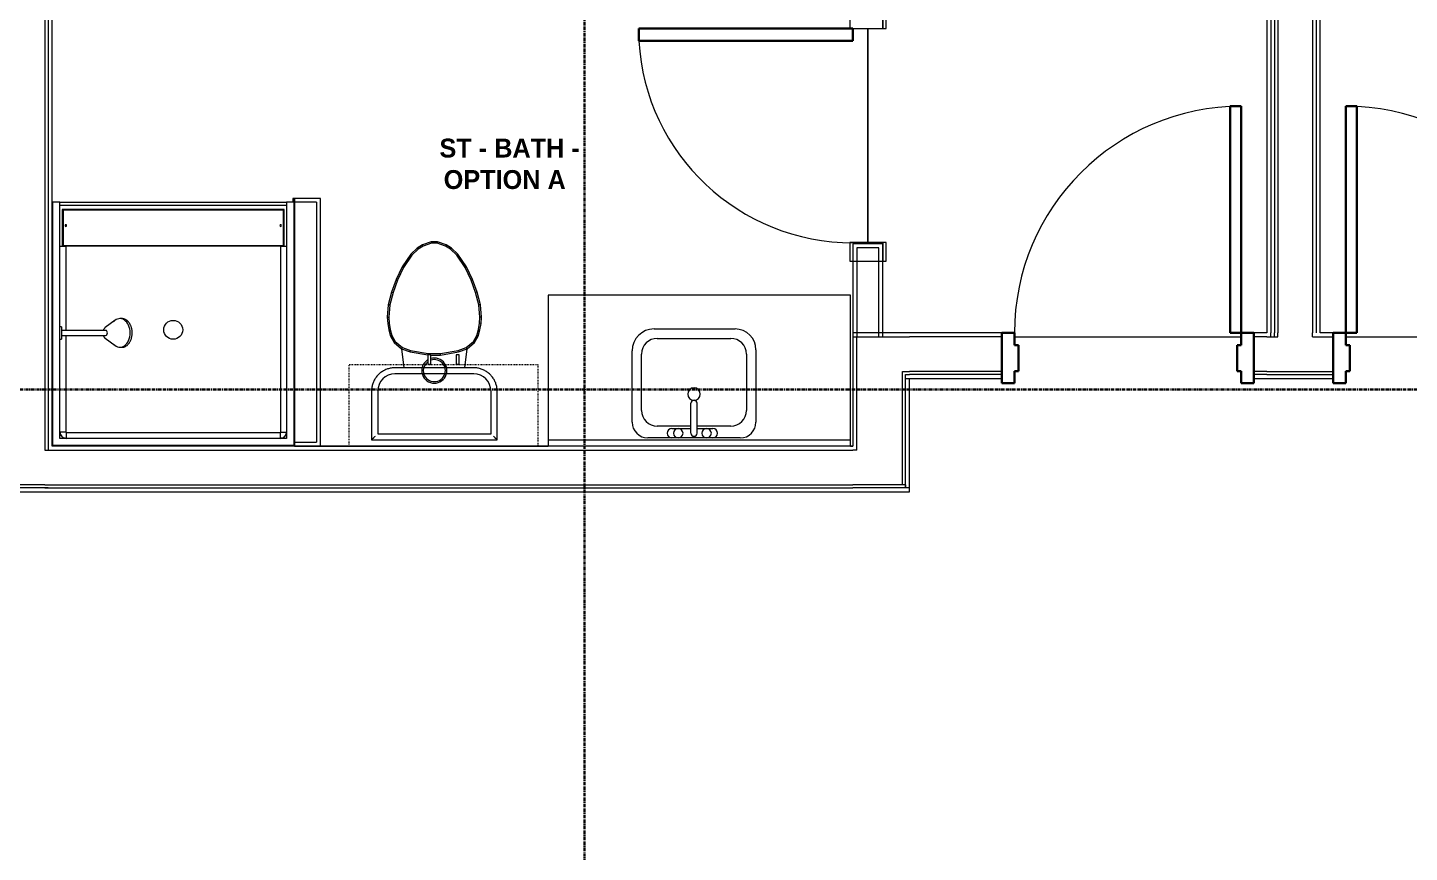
# Model space of a CAD drawing. Header units: inches. Extents: x -4093 to -1777, y 9773 to 12264.
# Drawn here: x -2915.8 to -2696.3, y 10393.6 to 10524.7 of the extents above; entities that cross this region are included whole.
import ezdxf

# ---------------------------------------------------------------- set-up
doc = ezdxf.new("R2010")
doc.units = ezdxf.units.IN
doc.header["$MEASUREMENT"] = 0
doc.linetypes.add('Dash', pattern=[0.25, 0.125, -0.125])
doc.linetypes.add('Grid Line 1_2_', pattern=[0.875, 0.5, -0.125, 0.125, -0.125])
for name, color, linetype, lineweight in [('0-1', 7, 'Continuous', 5), ('0-2', 7, 'Continuous', 9), ('A-AREA-IDEN', 2, 'Continuous', 9), ('A-DOOR-1', 7, 'Continuous', 9), ('A-DOOR-2', 10, 'Continuous', 30), ('A-DOOR-FRAM-1', 10, 'Continuous', 30), ('A-FLOR-1', 7, 'Continuous', 9), ('A-WALL-1', 7, 'Continuous', 9), ('A-WALL-2', 250, 'Continuous', 18), ('I-WALL-1', 7, 'Continuous', 9), ('P-SANR-FIXT-1', 7, 'Continuous', 9), ('Q-CASE-1', 7, 'Continuous', 9), ('Q-CASE-2', 7, 'Dash', 9), ('S-GRID-1', 1, 'Grid Line 1_2_', 30)]:
    doc.layers.add(name, color=color, linetype=linetype, lineweight=lineweight)
doc.styles.add('Century Gothic_B', font='GOTHICB.TTF', dxfattribs={"height": 3})

# ---------------------------------------------------------------- blocks, each defined once
blk = doc.blocks.new('M_Sink Vanity-Square - 500 x 440mm-1372835-BACKGROUND - 1ST FLOOR')
at = {"layer": 'P-SANR-FIXT-1'}
for p, q in [((-5.72, 10.23), (7.14, 10.23)), ((-9.22, -4.59), (-9.22, 6.73)), ((-5.22, 8.73), (6.46, 8.73)), ((10.46, 6.91), (10.46, -4.59)), ((-7.72, -2.72), (-7.72, 6.23)), ((8.96, 6.23), (8.96, -2.72)), ((0.12, -6.33), (0.12, -1.59)), ((1.12, -6.33), (1.12, -1.59)), ((0.12, -5.22), (-5.22, -5.22)), ((-2.88, -5.59), (0.12, -5.59)), ((6.46, -5.22), (1.12, -5.22)), ((1.12, -5.59), (3.62, -5.59)), ((7.96, -7.09), (-6.72, -7.09)), ((3.62, -7.09), (-2.88, -7.09))]:
    blk.add_line(p, q, dxfattribs=at)
for centre, radius, start, end in [((-5.72, 6.73), 3.5, 90, 180), ((7.14, 6.91), 3.32, 360, 90), ((-5.22, 6.23), 2.5, 90, 180), ((6.46, 6.23), 2.5, 360, 90), ((0.62, -0.13), 1, 360, 180), ((0.62, -0.13), 1, 180, 0), ((0.62, -1.59), 0.5, 360, 180), ((-5.22, -2.72), 2.5, 180, 270), ((6.46, -2.72), 2.5, 270, 360), ((-6.72, -4.59), 2.5, 180, 270), ((-2.88, -6.34), 0.75, 90, 270), ((-1.88, -6.34), 0.75, 360, 180), ((-1.88, -6.34), 0.75, 180, 0), ((0.62, -6.33), 0.5, 180, 0), ((2.62, -6.34), 0.75, 0, 180), ((2.62, -6.34), 0.75, 180, 0), ((3.62, -6.34), 0.75, 270, 90), ((7.96, -4.59), 2.5, 270, 0)]:
    blk.add_arc(centre, radius, start, end, dxfattribs=at)
blk = doc.blocks.new('Toilet-Domestic-3D - Toilet-Domestic-3D-1352612-BACKGROUND - 1ST FLOOR')
at = {"layer": 'P-SANR-FIXT-1'}
for p, q in [((-9.98, 19.48), (-9.98, 11.75)), ((9.98, 19.48), (-9.98, 19.48)), ((-9.86, 19.36), (-9.98, 19.48)), ((9, 18.5), (-9, 18.5)), ((-9, 18.5), (-9, 11.75)), ((-9, 18.5), (-9, 11.75)), ((9, 18.5), (-9, 18.5)), ((9, 11.75), (9, 18.5)), ((9, 11.75), (9, 18.5)), ((9.98, 19.48), (9.86, 19.36)), ((9.98, 11.75), (9.98, 19.48)), ((-6.25, 9), (6.25, 9)), ((-6.25, 9), (6.25, 9)), ((-6.25, 8.02), (6.25, 8.02)), ((-4.86, 8.02), (-5.21, 5)), ((5.21, 5), (4.86, 8.02)), ((-5.21, 5), (-6.4, 4)), ((-5.08, 4.78), (-6.21, 3.84)), ((-3.84, 5.5), (-5.21, 5)), ((-5.21, 5), (-5.08, 4.78)), ((-3.77, 5.26), (-5.08, 4.78)), ((-1, 6), (-3.84, 5.5)), ((-3.84, 5.5), (-3.77, 5.26)), ((-0.98, 5.75), (-3.77, 5.26)), ((-1, 6), (-0.98, 5.75)), ((0.56, 6), (-1, 6)), ((0.98, 5.75), (-0.98, 5.75)), ((1, 5.98), (0.98, 5.75)), ((3.77, 5.26), (0.98, 5.75)), ((3.84, 5.5), (1.05, 5.99)), ((3.84, 5.5), (3.77, 5.26)), ((5.08, 4.78), (3.77, 5.26)), ((5.21, 5), (3.84, 5.5)), ((5.21, 5), (5.08, 4.78)), ((6.21, 3.84), (5.08, 4.78)), ((6.4, 4), (5.21, 5)), ((-6.97, 3), (-7.24, 2)), ((-6.73, 2.9), (-6.99, 1.95)), ((-6.4, 4), (-6.97, 3)), ((-6.97, 3), (-6.73, 2.9)), ((-6.21, 3.84), (-6.73, 2.9)), ((-6.21, 3.84), (-6.4, 4)), ((6.4, 4), (6.21, 3.84)), ((6.73, 2.9), (6.21, 3.84)), ((6.97, 3), (6.4, 4)), ((6.97, 3), (6.73, 2.9)), ((6.99, 1.95), (6.73, 2.9)), ((7.24, 2), (6.97, 3)), ((-7.41, 1), (-7.5, 0)), ((-7.24, 2), (-7.41, 1)), ((-7.41, 1), (-7.16, 0.96)), ((-7.16, 0.96), (-7.25, 0)), ((-7.24, 2), (-6.99, 1.95)), ((-6.99, 1.95), (-7.16, 0.96)), ((7.24, 2), (6.99, 1.95)), ((7.16, 0.96), (6.99, 1.95)), ((7.41, 1), (7.16, 0.96)), ((7.25, 0), (7.16, 0.96)), ((7.41, 1), (7.24, 2)), ((7.5, 0), (7.25, 0)), ((7.5, 0), (7.41, 1)), ((-7.5, 0), (-7.25, 0)), ((-7.5, 0), (-7.33, -1.99)), ((-7.33, -1.99), (-7.08, -1.95)), ((-7.33, -1.99), (-6.79, -4)), ((-7.25, 0), (-7.08, -1.95)), ((-7.08, -1.95), (-6.55, -3.92)), ((6.55, -3.92), (7.08, -1.95)), ((6.79, -4), (7.33, -1.99)), ((7.08, -1.95), (7.25, 0)), ((7.33, -1.99), (7.08, -1.95)), ((7.33, -1.99), (7.5, 0)), ((-6.79, -4), (-6.55, -3.92)), ((-6.79, -4), (-6.06, -6)), ((-6.55, -3.92), (-5.83, -5.9)), ((5.83, -5.9), (6.55, -3.92)), ((6.06, -6), (6.79, -4)), ((6.79, -4), (6.55, -3.92)), ((-6.06, -6), (-5.83, -5.9)), ((-6.06, -6), (-5.13, -8)), ((-5.83, -5.9), (-4.91, -7.88)), ((4.91, -7.88), (5.83, -5.9)), ((5.13, -8), (6.06, -6)), ((6.06, -6), (5.83, -5.9)), ((-5.13, -8), (-4.91, -7.88)), ((-5.13, -8), (-3.74, -10)), ((-4.91, -7.88), (-3.55, -9.84)), ((3.55, -9.84), (4.91, -7.88)), ((3.74, -10), (5.13, -8)), ((5.13, -8), (4.91, -7.88)), ((-3.74, -10), (-3.55, -9.84)), ((-3.74, -10), (-2.74, -11)), ((-3.55, -9.84), (-2.59, -10.8)), ((-2.74, -11), (-2.59, -10.8)), ((-2.59, -10.8), (-1.77, -11.27)), ((1.77, -11.27), (2.59, -10.8)), ((2.59, -10.8), (3.55, -9.84)), ((2.74, -11), (2.59, -10.8)), ((2.74, -11), (3.74, -10)), ((3.74, -10), (3.55, -9.84)), ((-2.74, -11), (-1.87, -11.5)), ((-1.87, -11.5), (-1.77, -11.27)), ((-1.87, -11.5), (-0.5, -12)), ((-1.77, -11.27), (-0.46, -11.75)), ((-0.5, -12), (-0.46, -11.75)), ((-0.5, -12), (0.5, -12)), ((-0.46, -11.75), (0.46, -11.75)), ((0.46, -11.75), (1.77, -11.27)), ((0.5, -12), (0.46, -11.75)), ((0.5, -12), (1.87, -11.5)), ((1.87, -11.5), (1.77, -11.27)), ((1.87, -11.5), (2.74, -11))]:
    blk.add_line(p, q, dxfattribs=at)
at = {"layer": 'P-SANR-FIXT-1', "flags": 128}
for points in [[(-9.98, 11.75), (-9.97, 11.6), (-9.97, 11.45), (-9.95, 11.3), (-9.93, 11.16), (-9.9, 11.01), (-9.87, 10.86), (-9.83, 10.72), (-9.79, 10.58), (-9.74, 10.44), (-9.68, 10.3), (-9.62, 10.16), (-9.56, 10.03), (-9.48, 9.9), (-9.41, 9.77), (-9.33, 9.65), (-9.24, 9.52), (-9.15, 9.41), (-9.05, 9.29), (-8.95, 9.18), (-8.85, 9.08), (-8.74, 8.97), (-8.62, 8.88), (-8.51, 8.78), (-8.39, 8.7), (-8.26, 8.61), (-8.14, 8.54), (-8.01, 8.46), (-7.87, 8.4), (-7.74, 8.33), (-7.6, 8.28), (-7.46, 8.22), (-7.32, 8.18), (-7.17, 8.14), (-7.03, 8.11), (-6.88, 8.08), (-6.74, 8.05), (-6.59, 8.04), (-6.44, 8.03), (-6.29, 8.02), (-6.25, 8.02)], [(6.25, 8.02), (6.4, 8.03), (6.55, 8.03), (6.7, 8.05), (6.84, 8.07), (6.99, 8.1), (7.14, 8.13), (7.28, 8.17), (7.42, 8.21), (7.56, 8.26), (7.7, 8.32), (7.84, 8.38), (7.97, 8.44), (8.1, 8.52), (8.23, 8.59), (8.35, 8.67), (8.48, 8.76), (8.59, 8.85), (8.71, 8.95), (8.82, 9.05), (8.92, 9.15), (9.03, 9.26), (9.12, 9.38), (9.22, 9.49), (9.3, 9.61), (9.39, 9.74), (9.46, 9.86), (9.54, 9.99), (9.6, 10.13), (9.67, 10.26), (9.72, 10.4), (9.78, 10.54), (9.82, 10.68), (9.86, 10.83), (9.89, 10.97), (9.92, 11.12), (9.95, 11.26), (9.96, 11.41), (9.97, 11.56), (9.98, 11.71), (9.98, 11.75)]]:
    blk.add_lwpolyline(points, dxfattribs=at)
at = {"layer": 'P-SANR-FIXT-1'}
for centre, radius, start, end in [((-6.25, 11.75), 2.75, 180, 270), ((-6.25, 11.75), 2.75, 180, 270), ((6.25, 11.75), 2.75, 270, 360), ((6.25, 11.75), 2.75, 270, 360), ((0, 8.48), 2, 360, 286.863), ((0, 8.48), 1.75, 360, 289.017), ((0, 8.48), 2, 302.0714, 360), ((0, 8.48), 1.75, 308.7554, 360)]:
    blk.add_arc(centre, radius, start, end, dxfattribs=at)
for points in [[(-9.98, 19.48), (-9.98, 19.48), (-9.98, 19.48), (-9.98, 19.48)], [(9.98, 19.48), (9.98, 19.48), (9.98, 19.48), (9.98, 19.48)]]:
    blk.add_open_spline(points, degree=3, dxfattribs=at)
for points, knots in [([(-9.37, 18.87), (-9.41, 18.91), (-9.47, 18.97), (-9.55, 19.05), (-9.6, 19.1), (-9.66, 19.16), (-9.71, 19.21), (-9.75, 19.25), (-9.78, 19.28), (-9.8, 19.3), (-9.82, 19.32), (-9.85, 19.35), (-9.86, 19.36), (-9.86, 19.36)], [0, 0, 0, 0, 0.166667, 0.25, 0.333333, 0.416667, 0.5, 0.583333, 0.666667, 0.708333, 0.75, 0.833333, 1, 1, 1, 1]), ([(9.86, 19.36), (9.86, 19.36), (9.85, 19.35), (9.82, 19.32), (9.8, 19.3), (9.78, 19.28), (9.75, 19.25), (9.71, 19.21), (9.66, 19.16), (9.6, 19.1), (9.55, 19.05), (9.47, 18.97), (9.41, 18.91), (9.37, 18.87)], [-1, -1, -1, -1, -0.833333, -0.75, -0.708333, -0.666667, -0.583333, -0.5, -0.416667, -0.333333, -0.25, -0.166667, 0, 0, 0, 0])]:
    blk.add_open_spline(points, degree=3, knots=knots, dxfattribs=at)
blk = doc.blocks.new('Bath Vanity - Bath Vanity 48_-3150017-BACKGROUND - 1ST FLOOR')
at = {"layer": 'Q-CASE-1'}
for p, q in [((24.74, 24), (-23.26, 24)), ((-23.26, 24), (-23.26, 1)), ((24.74, 1), (24.74, 24))]:
    blk.add_line(p, q, dxfattribs=at)
blk = doc.blocks.new('BATHROOM MIRROR - BATHROOM MIRROR 48_-3123886-BACKGROUND - 1ST FLOOR')
at = {"layer": 'Q-CASE-1'}
for p, q in [((-23.26, -23), (24.74, -23)), ((-23.26, -23), (-23.26, -24)), ((24.74, -24), (-23.26, -24)), ((24.74, -24), (24.74, -23))]:
    blk.add_line(p, q, dxfattribs=at)
blk = doc.blocks.new('300 Series Wall Hung Cabinet_326 - 30_-2909953-BACKGROUND - 1ST FLOOR')
at = {"layer": 'Q-CASE-1'}
for p, q in [((-2.01, 14.69), (-2.5, 14.69)), ((-2.5, 14.69), (-2.5, 13.19)), ((-2.01, 13.19), (-2.5, 13.19)), ((-2.01, 13.19), (-2.01, 14.69)), ((2.49, 14.69), (2, 14.69)), ((2, 14.69), (2, 13.19)), ((2.49, 13.19), (2, 13.19)), ((2.49, 13.19), (2.49, 14.69))]:
    blk.add_line(p, q, dxfattribs=at)
at = {"layer": 'Q-CASE-2'}
for p, q in [((-15, 0.19), (-15, 13.19)), ((-15, 13.19), (15, 13.19)), ((15, 13.19), (15, 0.19)), ((15, 0.19), (-15, 0.19))]:
    blk.add_line(p, q, dxfattribs=at)
blk = doc.blocks.new('SWING - SINGLE - FLUSH - SWING - FLUSH - 2-10 x 6-8 - PRIVACY-4346067-BACKGROUND - 1ST FLOOR')
at = {"layer": 'A-DOOR-1'}
for p, q in [((-17, 2.87), (-20, 2.87)), ((-20, 2.87), (-20, -2.38)), ((-17, -2.38), (-17, 2.87)), ((20, 2.87), (17, 2.87)), ((17, 2.87), (17, -2.38)), ((20, -2.38), (20, 2.87)), ((-20, -2.38), (-17, -2.38)), ((-17, -2.38), (-20, -2.38)), ((-20, -2.38), (-20, -2.88)), ((-20, -2.88), (-17, -2.88)), ((-17, -2.88), (-17, -2.38)), ((17, -2.38), (20, -2.38)), ((20, -2.38), (17, -2.38)), ((17, -2.38), (17, -2.88)), ((17, -2.88), (20, -2.88)), ((20, -2.88), (20, -2.38))]:
    blk.add_line(p, q, dxfattribs=at)
blk.add_arc((17, 2.37), 34.07, 93.3657, 180, dxfattribs=at)
at = {"layer": 'A-DOOR-2'}
for p, q in [((15, 2.37), (15, 36.38)), ((17, 36.38), (15, 36.38)), ((17, 2.37), (17, 36.38)), ((17, 2.37), (15, 2.37))]:
    blk.add_line(p, q, dxfattribs=at)
blk = doc.blocks.new('The Shower - The Shower-4050272-BACKGROUND - 1ST FLOOR')
at = {"layer": 'P-SANR-FIXT-1'}
for p, q in [((0, -0.5), (38.5, -0.5)), ((0, -39.25), (0, -0.5)), ((0.12, -39.25), (0.12, -0.63)), ((0.12, -0.63), (38.38, -0.63)), ((1.25, -39.25), (1.25, -1.75)), ((1.25, -1.75), (37.25, -1.75)), ((1.58, -2.01), (1.51, -2.08)), ((1.73, -1.9), (1.7, -1.92)), ((2.01, -1.78), (1.93, -1.8)), ((2.25, -1.77), (2.25, -1.75)), ((36.25, -1.77), (2.25, -1.77)), ((36.25, -1.77), (36.25, -1.75)), ((36.57, -1.8), (36.49, -1.78)), ((36.8, -1.92), (36.77, -1.9)), ((36.99, -2.08), (36.92, -2.01)), ((37.25, -1.75), (37.25, -17.52)), ((38.38, -0.63), (38.38, -39.25)), ((38.5, -0.5), (38.5, -39.25)), ((1.3, -2.43), (1.28, -2.51)), ((1.38, -2.26), (1.37, -2.28)), ((1.42, -2.2), (1.4, -2.23)), ((2.2, -32.27), (2.2, -2.75)), ((36.25, -2.7), (2.25, -2.7)), ((36.3, -18.11), (36.3, -2.75)), ((37.1, -2.23), (37.08, -2.2)), ((37.13, -2.28), (37.12, -2.26)), ((37.22, -2.51), (37.2, -2.43)), ((36.3, -32.27), (36.3, -18.89)), ((37.25, -19.48), (37.25, -39.25)), ((1.62, -32.27), (1.62, -38.13)), ((36.75, -32.38), (1.75, -32.38)), ((1.75, -32.38), (1.75, -38)), ((2.2, -32.27), (36.3, -32.27)), ((36.75, -38), (36.75, -32.38)), ((36.88, -38.13), (36.88, -32.27)), ((0.12, -39.25), (0, -39.25)), ((0.12, -39.25), (1.25, -39.25)), ((1.25, -38.75), (37.25, -38.75)), ((1.25, -39.25), (1.25, -38.75)), ((37.25, -39.25), (1.25, -39.25)), ((1.62, -38.13), (36.88, -38.13)), ((1.75, -38), (36.75, -38)), ((37.25, -38.75), (37.25, -39.25)), ((37.25, -39.25), (38.38, -39.25)), ((38.5, -39.25), (38.38, -39.25))]:
    blk.add_line(p, q, dxfattribs=at)
blk.add_circle((19.25, -19), 1.5, dxfattribs=at)
for centre, radius, start, end in [((2.25, -2.75), 1, 90, 180), ((36.25, -2.75), 1, 0, 90), ((2.2, -35.56), 0.125, 0, 180), ((2.2, -35.56), 0.125, 180, 0), ((36.3, -35.56), 0.125, 0, 180), ((36.3, -35.56), 0.125, 180, 0)]:
    blk.add_arc(centre, radius, start, end, dxfattribs=at)
for centre, start_param, end_param in [((2.2, -32.28), 1.570796, 3.141593), ((36.3, -32.28), 0, 1.570796)]:
    blk.add_ellipse(centre, major_axis=(0.95, 0), ratio=0.019505, start_param=start_param, end_param=end_param, dxfattribs=at)
for points, knots in [([(2.25, -1.77), (2.18, -1.77), (2.05, -1.78), (1.8, -1.86), (1.52, -2.04), (1.34, -2.32), (1.26, -2.57), (1.25, -2.7), (1.25, -2.77)], [0, 0, 0, 0, 0.125, 0.25, 0.5, 0.75, 0.875, 1, 1, 1, 1]), ([(1.38, -2.25), (1.41, -2.21), (1.47, -2.12), (1.54, -2.04), (1.59, -2)], [-0.6665731, -0.6665731, -0.6665731, -0.6665731, -0.5714286, -0.4611793, -0.4611793, -0.4611793, -0.4611793]), ([(1.75, -1.88), (1.77, -1.87), (1.86, -1.82), (2.03, -1.77), (2.17, -1.75), (2.25, -1.75)], [-0.3333068, -0.3333068, -0.3333068, -0.3333068, -0.2857143, -0.1428571, 0, 0, 0, 0]), ([(36.25, -1.75), (36.31, -1.75), (36.42, -1.76), (36.59, -1.8), (36.7, -1.85), (36.75, -1.88)], [-1, -1, -1, -1, -0.8928571, -0.7857143, -0.6666667, -0.6666667, -0.6666667, -0.6666667]), ([(37.25, -2.77), (37.25, -2.7), (37.24, -2.57), (37.16, -2.32), (36.98, -2.04), (36.7, -1.86), (36.45, -1.78), (36.32, -1.77), (36.25, -1.77)], [0, 0, 0, 0, 0.125, 0.25, 0.5, 0.75, 0.875, 1, 1, 1, 1]), ([(36.75, -1.88), (36.79, -1.91), (36.89, -1.97), (36.97, -2.05), (37.01, -2.1)], [-0.6665731, -0.6665731, -0.6665731, -0.6665731, -0.5714286, -0.4475924, -0.4475924, -0.4475924, -0.4475924]), ([(2.25, -2.7), (2.24, -2.7), (2.24, -2.7), (2.23, -2.7), (2.22, -2.71), (2.22, -2.71), (2.21, -2.72), (2.21, -2.73), (2.2, -2.74), (2.2, -2.74), (2.2, -2.75), (2.2, -2.75)], [-1, -1, -1, -1, -0.833333, -0.75, -0.666667, -0.583333, -0.416667, -0.333333, -0.208333, -0.083333, 0, 0, 0, 0]), ([(36.3, -2.75), (36.3, -2.74), (36.3, -2.74), (36.3, -2.73), (36.29, -2.72), (36.29, -2.72), (36.28, -2.71), (36.27, -2.71), (36.26, -2.7), (36.26, -2.7), (36.25, -2.7), (36.25, -2.7)], [-1, -1, -1, -1, -0.833333, -0.75, -0.666667, -0.583333, -0.416667, -0.333333, -0.208333, -0.083333, 0, 0, 0, 0]), ([(37.12, -2.25), (37.13, -2.27), (37.16, -2.33), (37.18, -2.38), (37.19, -2.42)], [-0.3333068, -0.3333068, -0.3333068, -0.3333068, -0.2857143, -0.2174647, -0.2174647, -0.2174647, -0.2174647])]:
    blk.add_open_spline(points, degree=3, knots=knots, dxfattribs=at)
for points in [[(1.63, -1.97), (1.67, -1.94), (1.71, -1.91), (1.75, -1.88)], [(2.25, -2.7), (2.25, -2.62), (2.25, -2.45), (2.25, -2.22), (2.25, -2.03), (2.25, -1.88), (2.25, -1.82), (2.25, -1.8)], [(36.25, -2.7), (36.25, -2.62), (36.25, -2.45), (36.25, -2.22), (36.25, -2.03), (36.25, -1.88), (36.25, -1.82), (36.25, -1.8)], [(37.04, -2.14), (37.07, -2.18), (37.09, -2.21), (37.12, -2.25)], [(1.25, -2.75), (1.25, -2.74), (1.25, -2.72), (1.25, -2.71)], [(2.2, -2.75), (2.12, -2.75), (1.95, -2.75), (1.72, -2.75), (1.52, -2.76), (1.37, -2.76), (1.27, -2.76), (1.25, -2.77), (1.25, -2.77)], [(1.35, -2.32), (1.36, -2.3), (1.37, -2.27), (1.38, -2.25)], [(36.3, -2.75), (36.38, -2.75), (36.55, -2.75), (36.78, -2.75), (36.98, -2.76), (37.13, -2.76), (37.23, -2.76), (37.25, -2.77), (37.25, -2.77)], [(37.25, -2.67), (37.25, -2.7), (37.25, -2.72), (37.25, -2.75)]]:
    blk.add_open_spline(points, degree=3, dxfattribs=at)
blk = doc.blocks.new('Shower Head - Shower Head-3260035-BACKGROUND - 1ST FLOOR')
at = {"layer": 'P-SANR-FIXT-1'}
for p, q in [((-2.28, 9.81), (-2.28, 9.54)), ((-2.02, 8.78), (-0.84, 7.19)), ((0.84, 7.19), (2.02, 8.78)), ((2.28, 9.54), (2.28, 9.81)), ((-0.39, 7.27), (-0.39, 6.01)), ((0.39, 6.01), (0.39, 7.27)), ((-0.98, 0.26), (-0.98, 0)), ((-0.98, 0.26), (0.98, 0.26)), ((-0.39, 1), (-0.39, 0.26)), ((0.39, 0.26), (0.39, 1)), ((0.98, 0), (0.98, 0.26)), ((0.98, 0), (-0.98, 0))]:
    blk.add_line(p, q, dxfattribs=at)
at = {"layer": 'P-SANR-FIXT-1', "flags": 128}
for points in [[(0, 11.49), (-0.09, 11.49), (-0.18, 11.48), (-0.27, 11.48), (-0.35, 11.47), (-0.44, 11.46), (-0.53, 11.44), (-0.62, 11.43), (-0.7, 11.41), (-0.79, 11.39), (-0.87, 11.36), (-0.95, 11.34), (-1.03, 11.31), (-1.11, 11.28), (-1.19, 11.25), (-1.26, 11.21), (-1.34, 11.17), (-1.41, 11.13), (-1.48, 11.09), (-1.55, 11.05), (-1.61, 11), (-1.68, 10.95), (-1.74, 10.9), (-1.8, 10.85), (-1.85, 10.8), (-1.9, 10.74), (-1.95, 10.69), (-2, 10.63), (-2.04, 10.57), (-2.08, 10.51), (-2.12, 10.44), (-2.15, 10.38), (-2.18, 10.31), (-2.21, 10.25), (-2.23, 10.18), (-2.25, 10.11), (-2.26, 10.04), (-2.27, 9.97), (-2.28, 9.9), (-2.28, 9.83), (-2.28, 9.81)], [(2.28, 9.81), (2.28, 9.88), (2.28, 9.95), (2.27, 10.02), (2.25, 10.09), (2.24, 10.16), (2.21, 10.23), (2.19, 10.3), (2.16, 10.36), (2.13, 10.43), (2.09, 10.49), (2.05, 10.55), (2.01, 10.61), (1.97, 10.67), (1.92, 10.73), (1.86, 10.79), (1.81, 10.84), (1.75, 10.89), (1.69, 10.94), (1.63, 10.99), (1.57, 11.04), (1.5, 11.08), (1.43, 11.12), (1.36, 11.16), (1.28, 11.2), (1.21, 11.24), (1.13, 11.27), (1.05, 11.3), (0.97, 11.33), (0.89, 11.36), (0.81, 11.38), (0.72, 11.4), (0.64, 11.42), (0.55, 11.44), (0.47, 11.45), (0.38, 11.46), (0.29, 11.47), (0.2, 11.48), (0.11, 11.49), (0.02, 11.49), (0, 11.49)], [(-0.84, 7.19), (-0.81, 7.16), (-0.79, 7.13), (-0.76, 7.1), (-0.73, 7.08), (-0.7, 7.05), (-0.68, 7.03), (-0.65, 7.01), (-0.62, 6.98), (-0.59, 6.97), (-0.56, 6.95), (-0.53, 6.93), (-0.49, 6.91), (-0.46, 6.9), (-0.43, 6.89), (-0.4, 6.87)], [(0.39, 6.87), (0.43, 6.88), (0.46, 6.9), (0.49, 6.91), (0.52, 6.93), (0.55, 6.94), (0.58, 6.96), (0.61, 6.98), (0.64, 7), (0.67, 7.03), (0.7, 7.05), (0.73, 7.07), (0.76, 7.1), (0.78, 7.13), (0.81, 7.16), (0.83, 7.19), (0.84, 7.19)], [(-0.39, 6.01), (-0.39, 5.81), (-0.39, 5.6), (-0.39, 5.38), (-0.39, 5.15), (-0.39, 4.92), (-0.39, 4.68), (-0.39, 4.43), (-0.39, 4.18), (-0.39, 3.93), (-0.39, 3.67), (-0.39, 3.4), (-0.39, 3.13), (-0.39, 2.86), (-0.39, 2.59), (-0.39, 2.31), (-0.39, 2.03), (-0.39, 1.75), (-0.39, 1.46), (-0.39, 1.18), (-0.39, 1)], [(0.39, 1), (0.39, 1.29), (0.39, 1.57), (0.39, 1.85), (0.39, 2.13), (0.39, 2.41), (0.39, 2.69), (0.39, 2.96), (0.39, 3.23), (0.39, 3.5), (0.39, 3.76), (0.39, 4.02), (0.39, 4.27), (0.39, 4.52), (0.39, 4.77), (0.39, 5), (0.39, 5.23), (0.39, 5.46), (0.39, 5.67), (0.39, 5.88), (0.39, 6.01)]]:
    blk.add_lwpolyline(points, dxfattribs=at)
at = {"layer": 'P-SANR-FIXT-1'}
for centre, major_axis, start_param, end_param in [((0, 9.54), (-2.28, 0), 4.712389, 6.956384), ((0, 9.54), (2.28, 0), 5.609987, 7.853982), ((0, 7.27), (-0.394, 0), 4.712389, 6.283185), ((0, 7.27), (0.394, 0), 0, 1.570796)]:
    blk.add_ellipse(centre, major_axis=major_axis, ratio=0.707107, start_param=start_param, end_param=end_param, dxfattribs=at)
blk = doc.blocks.new('CTR - 1st Phase - Unit Layouts_rvt-1-BACKGROUND - 1ST FLOOR')
at = {"layer": 'A-FLOR-1'}
for p, q in [((-2782.32, 10524.54), (-2782.32, 10490.54)), ((-2782.32, 10490.54), (-2782.32, 10524.54)), ((-2759.04, 10475.54), (-2723.04, 10475.54)), ((-2706.41, 10475.54), (-2670.41, 10475.54)), ((-2869.26, 10458.17), (-2833.07, 10458.17)), ((-2785.07, 10458.17), (-2784.7, 10458.17))]:
    blk.add_line(p, q, dxfattribs=at)
at = {"layer": 'A-WALL-1'}
for p, q in [((-2873.39, 10497.54), (-2873.64, 10497.54)), ((-2873.64, 10497.54), (-2873.64, 10496.91)), ((-2869.89, 10497.54), (-2873.39, 10497.54)), ((-2869.26, 10497.54), (-2869.89, 10497.54)), ((-2869.26, 10458.16), (-2869.26, 10497.54)), ((-2779.95, 10490.29), (-2784.7, 10490.29)), ((-2784.7, 10490.29), (-2784.7, 10475.54)), ((-2779.95, 10475.54), (-2779.95, 10490.29)), ((-2784.7, 10475.54), (-2779.95, 10475.54)), ((-2873.39, 10458.16), (-2869.89, 10458.16)), ((-2869.89, 10458.16), (-2869.26, 10458.16))]:
    blk.add_line(p, q, dxfattribs=at)
at = {"layer": 'A-WALL-2'}
for p, q in [((-2873.39, 10496.91), (-2873.39, 10497.54)), ((-2873.39, 10497.54), (-2873.39, 10496.91)), ((-2869.89, 10496.91), (-2873.39, 10496.91)), ((-2869.89, 10496.91), (-2869.89, 10458.79)), ((-2784.07, 10489.66), (-2784.07, 10475.54)), ((-2782.32, 10489.66), (-2784.07, 10489.66)), ((-2780.57, 10489.66), (-2782.32, 10489.66)), ((-2780.57, 10475.54), (-2780.57, 10489.66)), ((-2873.39, 10458.79), (-2869.89, 10458.79))]:
    blk.add_line(p, q, dxfattribs=at)
at = {"layer": '0-2'}
for name, p, rotation in [('SWING - SINGLE - FLUSH - SWING - FLUSH - 2-10 x 6-8 - PRIVACY-4346067-BACKGROUND - 1ST FLOOR', (-2782.32, 10507.54), 90.0000000000309), ('The Shower - The Shower-4050272-BACKGROUND - 1ST FLOOR', (-2873.39, 10457.66), 180), ('Toilet-Domestic-3D - Toilet-Domestic-3D-1352612-BACKGROUND - 1ST FLOOR', (-2851.17, 10478.65), 180), ('Shower Head - Shower Head-3260035-BACKGROUND - 1ST FLOOR', (-2910.64, 10476.16), 269.999999999908)]:
    blk.add_blockref(name, p, dxfattribs=dict(at, rotation=rotation))
for name, p in [('Bath Vanity - Bath Vanity 48_-3150017-BACKGROUND - 1ST FLOOR', (-2809.81, 10458.16)), ('M_Sink Vanity-Square - 500 x 440mm-1372835-BACKGROUND - 1ST FLOOR', (-2810.55, 10466.57)), ('300 Series Wall Hung Cabinet_326 - 30_-2909953-BACKGROUND - 1ST FLOOR', (-2849.72, 10457.98)), ('BATHROOM MIRROR - BATHROOM MIRROR 48_-3123886-BACKGROUND - 1ST FLOOR', (-2809.81, 10482.17))]:
    blk.add_blockref(name, p, dxfattribs=at)
blk = doc.blocks.new('HOLLOW METAL - UNIT DOOR-2191978-BACKGROUND - 1ST FLOOR')
at = {"layer": 'A-DOOR-1'}
blk.add_arc((18, 3.875), 36, 90, 180, dxfattribs=at)
at = {"layer": 'A-DOOR-2'}
for p, q in [((18, 39.875), (16.25, 39.875)), ((16.25, 39.875), (16.25, 3.875)), ((18, 3.875), (18, 39.875)), ((16.25, 3.875), (18, 3.875))]:
    blk.add_line(p, q, dxfattribs=at)
at = {"layer": 'A-DOOR-FRAM-1'}
for p, q in [((-18, 3.875), (-20, 3.875)), ((-20, 3.875), (-20, -4.125)), ((-18, 1.9375), (-18, 3.875)), ((18, 3.875), (18, 1.9375)), ((20, 3.875), (18, 3.875)), ((20, -4.125), (20, 3.875)), ((-17.375, 1.9375), (-18, 1.9375)), ((-17.375, -2.1875), (-17.375, 1.9375)), ((18, 1.9375), (17.375, 1.9375)), ((17.375, 1.9375), (17.375, -2.1875)), ((-18, -4.125), (-18, -2.1875)), ((-18, -2.1875), (-17.375, -2.1875)), ((17.375, -2.1875), (18, -2.1875)), ((18, -2.1875), (18, -4.125)), ((-20, -4.125), (-18, -4.125)), ((18, -4.125), (20, -4.125))]:
    blk.add_line(p, q, dxfattribs=at)
blk = doc.blocks.new('HOLLOW METAL - UNIT DOOR-2191977-BACKGROUND - 1ST FLOOR')
at = {"layer": 'A-DOOR-1'}
blk.add_arc((18, -3.875), 36, 180, 270, dxfattribs=at)
at = {"layer": 'A-DOOR-2'}
for p, q in [((16.25, -3.875), (18, -3.875)), ((16.25, -39.875), (16.25, -3.875)), ((18, -3.875), (18, -39.875)), ((18, -39.875), (16.25, -39.875))]:
    blk.add_line(p, q, dxfattribs=at)
at = {"layer": 'A-DOOR-FRAM-1'}
for p, q in [((-20, 4.125), (-18, 4.125)), ((-20, -3.875), (-20, 4.125)), ((-18, 4.125), (-18, 2.1875)), ((18, 4.125), (20, 4.125)), ((18, 2.1875), (18, 4.125)), ((20, 4.125), (20, -3.875)), ((-18, 2.1875), (-17.375, 2.1875)), ((-17.375, 2.1875), (-17.375, -1.9375)), ((17.375, 2.1875), (18, 2.1875)), ((17.375, -1.9375), (17.375, 2.1875)), ((-18, -1.9375), (-18, -3.875)), ((-17.375, -1.9375), (-18, -1.9375)), ((18, -1.9375), (17.375, -1.9375)), ((18, -3.875), (18, -1.9375)), ((-18, -3.875), (-20, -3.875)), ((20, -3.875), (18, -3.875))]:
    blk.add_line(p, q, dxfattribs=at)
blk = doc.blocks.new('CTR - 1st Phase - Common Walls_rvt-1-BACKGROUND - 1ST FLOOR')
at = {"layer": 'A-WALL-2'}
for p, q in [((-2718.35, 10814.49), (-2718.35, 10476.16)), ((-2717.72, 10814.49), (-2717.72, 10476.16)), ((-2717.22, 10814.49), (-2717.22, 10476.16)), ((-2711.72, 10814.49), (-2711.72, 10476.16)), ((-2711.1, 10814.49), (-2711.1, 10476.16)), ((-2913.01, 10813.49), (-2913.01, 10457.54)), ((-2912.51, 10813.49), (-2912.51, 10457.54)), ((-2718.35, 10475.54), (-2718.35, 10476.16)), ((-2717.72, 10475.54), (-2717.72, 10476.16)), ((-2717.22, 10475.54), (-2717.22, 10476.16)), ((-2711.72, 10475.54), (-2711.72, 10476.16)), ((-2784.07, 10475.54), (-2776.82, 10475.54)), ((-2784.07, 10457.54), (-2784.07, 10475.54)), ((-2776.82, 10475.54), (-2775.7, 10475.54)), ((-2761.04, 10475.54), (-2775.7, 10475.54)), ((-2718.97, 10475.54), (-2721.04, 10475.54)), ((-2718.97, 10475.54), (-2718.35, 10475.54)), ((-2718.35, 10475.54), (-2717.72, 10475.54)), ((-2717.72, 10475.54), (-2717.22, 10475.54)), ((-2711.72, 10475.54), (-2708.41, 10475.54)), ((-2776.82, 10470.04), (-2776.32, 10470.04)), ((-2776.82, 10452.04), (-2776.82, 10470.04)), ((-2776.32, 10470.04), (-2775.7, 10470.04)), ((-2776.32, 10468.91), (-2776.32, 10469.54)), ((-2776.32, 10469.54), (-2775.7, 10469.54)), ((-2776.32, 10468.91), (-2776.32, 10469.54)), ((-2761.04, 10470.04), (-2775.7, 10470.04)), ((-2761.04, 10469.54), (-2775.7, 10469.54)), ((-2718.97, 10470.04), (-2721.04, 10470.04)), ((-2718.97, 10469.54), (-2721.04, 10469.54)), ((-2718.97, 10470.04), (-2717.72, 10470.04)), ((-2718.97, 10469.54), (-2718.35, 10469.54)), ((-2718.35, 10469.54), (-2717.72, 10469.54)), ((-2717.72, 10470.04), (-2717.22, 10470.04)), ((-2717.72, 10469.54), (-2717.22, 10469.54)), ((-2717.22, 10470.04), (-2708.41, 10470.04)), ((-2717.22, 10469.54), (-2708.41, 10469.54)), ((-2776.32, 10468.91), (-2775.7, 10468.91)), ((-2776.32, 10452.04), (-2776.32, 10468.91)), ((-2913.01, 10457.54), (-2912.51, 10457.54)), ((-2912.51, 10457.54), (-2911.89, 10457.54)), ((-2911.89, 10457.54), (-2784.7, 10457.54)), ((-2784.07, 10457.54), (-2784.7, 10457.54)), ((-2913.01, 10452.04), (-2918.51, 10452.04)), ((-2913.01, 10452.04), (-2911.89, 10452.04)), ((-2911.89, 10452.04), (-2784.7, 10452.04)), ((-2784.07, 10452.04), (-2784.7, 10452.04)), ((-2776.82, 10452.04), (-2784.07, 10452.04)), ((-2776.32, 10452.04), (-2776.82, 10452.04)), ((-2776.32, 10452.04), (-2776.32, 10451.54)), ((-2776.32, 10451.54), (-2776.32, 10452.04)), ((-2913.01, 10451.54), (-2920.76, 10451.54)), ((-2912.51, 10451.54), (-2913.01, 10451.54)), ((-2913.01, 10451.54), (-2912.51, 10451.54)), ((-2912.51, 10451.54), (-2911.89, 10451.54)), ((-2911.89, 10451.54), (-2784.7, 10451.54)), ((-2776.32, 10451.54), (-2784.7, 10451.54)), ((-2775.7, 10451.54), (-2776.32, 10451.54))]:
    blk.add_line(p, q, dxfattribs=at)
at = {"layer": 'I-WALL-1'}
for p, q in [((-2718.97, 10814.49), (-2718.97, 10476.16)), ((-2710.47, 10476.16), (-2710.47, 10814.49)), ((-2911.89, 10496.91), (-2911.89, 10813.49)), ((-2784.7, 10476.16), (-2784.7, 10458.16)), ((-2784.07, 10476.16), (-2784.7, 10476.16)), ((-2775.7, 10476.16), (-2784.07, 10476.16)), ((-2761.04, 10476.16), (-2775.7, 10476.16)), ((-2718.97, 10476.16), (-2721.04, 10476.16)), ((-2708.41, 10476.16), (-2710.47, 10476.16)), ((-2775.7, 10468.91), (-2761.04, 10468.91)), ((-2775.7, 10451.54), (-2775.7, 10468.91)), ((-2721.04, 10468.91), (-2718.97, 10468.91)), ((-2718.97, 10468.91), (-2718.35, 10468.91)), ((-2718.35, 10468.91), (-2708.41, 10468.91)), ((-2784.7, 10458.16), (-2873.39, 10458.16)), ((-2920.76, 10450.91), (-2912.51, 10450.91)), ((-2912.51, 10450.91), (-2911.89, 10450.91)), ((-2911.89, 10450.91), (-2784.7, 10450.91)), ((-2784.7, 10450.91), (-2775.7, 10450.91)), ((-2775.7, 10450.91), (-2775.7, 10451.54))]:
    blk.add_line(p, q, dxfattribs=at)
at = {"layer": '0-2'}
blk.add_blockref('HOLLOW METAL - UNIT DOOR-2191978-BACKGROUND - 1ST FLOOR', (-2741.04, 10472.29), dxfattribs=at)
at = {"layer": '0-2', "rotation": 180}
blk.add_blockref('HOLLOW METAL - UNIT DOOR-2191977-BACKGROUND - 1ST FLOOR', (-2688.41, 10472.29), dxfattribs=at)
blk = doc.blocks.new('CTR - 1st Phase - Structure_rvt-1-BACKGROUND - 1ST FLOOR')
at = {"layer": 'S-GRID-1'}
for p, q in [((-2827.32, 9772.61), (-2827.32, 12247.5)), ((-1777.25, 10467.19), (-4076.95, 10467.19))]:
    blk.add_line(p, q, dxfattribs=at)

msp = doc.modelspace()

# ---------------------------------------------------------------- block references
at = {"layer": '0-1'}
for name in ['CTR - 1st Phase - Structure_rvt-1-BACKGROUND - 1ST FLOOR', 'CTR - 1st Phase - Common Walls_rvt-1-BACKGROUND - 1ST FLOOR', 'CTR - 1st Phase - Unit Layouts_rvt-1-BACKGROUND - 1ST FLOOR']:
    msp.add_blockref(name, (0, 0), dxfattribs=at)

# ---------------------------------------------------------------- texts
at = {"layer": 'A-AREA-IDEN', "char_height": 3, "attachment_point": 1, "style": 'Century Gothic_B'}
for s, insert, width in [('ST - BATH -', (-2850.36, 10507.03), 25.856), ('OPTION A', (-2849.69, 10502.03), 24.24)]:
    msp.add_mtext(s, dxfattribs=dict(at, insert=insert, width=width))

doc.saveas('drawing.dxf')
